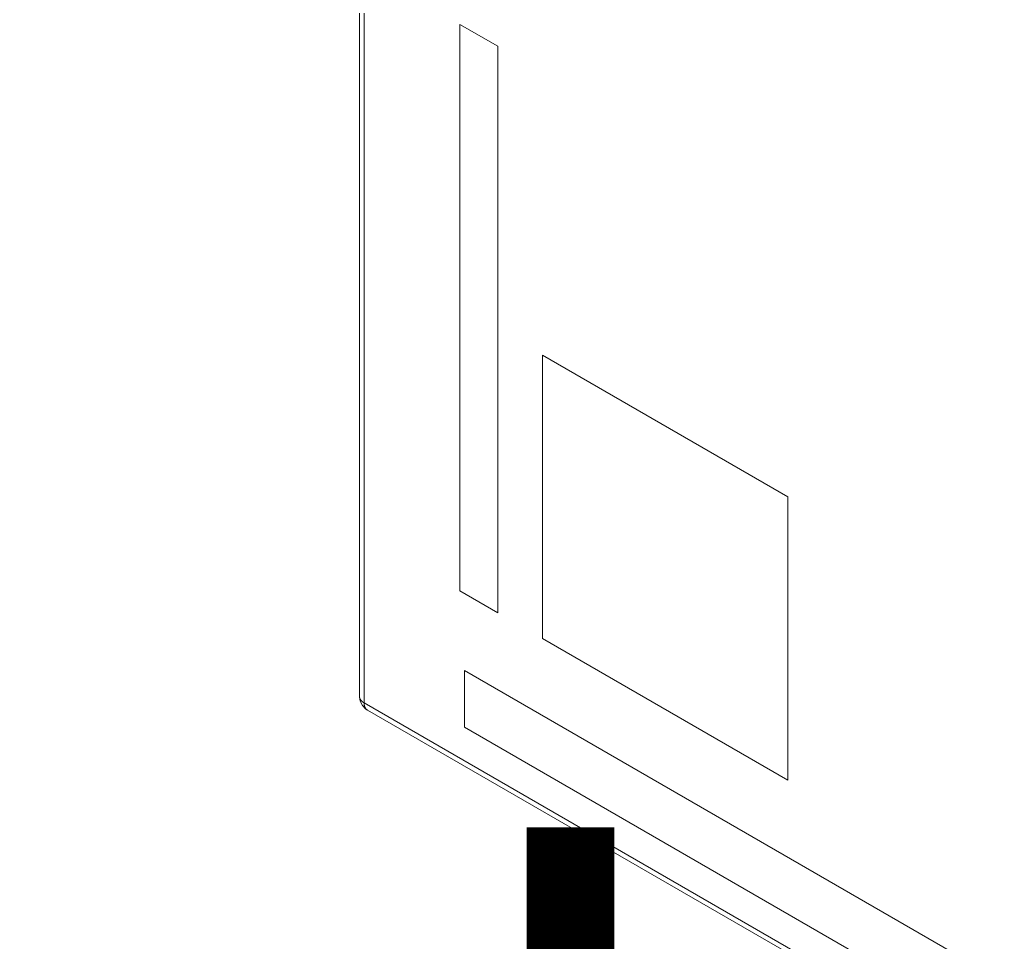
# Model space of a CAD drawing. Header units: inches. Extents: x 67578 to 72421, y -34894 to -31675.
# Drawn here: x 70190.9 to 70241.2, y -33359.8 to -33313.2 of the extents above; entities that cross this region are included whole.
import ezdxf

# ---------------------------------------------------------------- set-up
doc = ezdxf.new("R2010")
doc.units = ezdxf.units.IN
doc.header["$MEASUREMENT"] = 0
doc.linetypes.add('ACAD_ISO03W100', pattern=[30, 12, -18])
doc.layers.add('SI-TOPOLOGY-Ethernet', color=7, linetype='Continuous', lineweight=13, true_color=0x3cf000)

# ---------------------------------------------------------------- blocks, each defined once
blk = doc.blocks.new('ET200S')
at = {"lineweight": 0}
for p, q in [((-0.12, 0.188), (-0.12, 76.335)), ((0.026, -0.016), (0.026, 76.193)), ((3.067, 3.536), (3.067, 21.499)), ((3.067, 21.499), (4.269, 20.805)), ((4.269, 2.842), (4.269, 20.805)), ((5.683, 11.007), (5.683, 2.025)), ((5.683, 11.007), (13.461, 6.516)), ((13.461, 6.516), (13.461, -2.466)), ((3.067, 3.536), (4.269, 2.842)), ((5.683, 2.025), (13.461, -2.466)), ((3.208, 1.004), (3.208, -0.792)), ((3.208, 1.004), (24.421, -11.243)), ((-0.12, 0.188), (-0.097, 0.035)), ((-0.097, 0.035), (-0.026, -0.105)), ((-0.026, -0.105), (0.086, -0.217)), ((31.493, -18.183), (0.026, -0.016)), ((0.086, -0.217), (0.13, -0.245)), ((31.596, -18.412), (0.13, -0.245)), ((3.208, -0.792), (24.421, -13.039))]:
    blk.add_line(p, q, dxfattribs=at)
for points in [[(-0.12, 0.188), (-0.12, 0.186), (-0.12, 0.184), (-0.12, 0.182), (-0.12, 0.181), (-0.12, 0.179), (-0.12, 0.177), (-0.12, 0.175), (-0.119, 0.173), (-0.119, 0.171), (-0.119, 0.17), (-0.119, 0.168), (-0.119, 0.166), (-0.118, 0.164), (-0.118, 0.162), (-0.118, 0.161), (-0.118, 0.159), (-0.117, 0.157), (-0.117, 0.155), (-0.117, 0.153), (-0.116, 0.152), (-0.116, 0.15), (-0.115, 0.148), (-0.115, 0.146), (-0.115, 0.144), (-0.114, 0.143), (-0.113, 0.14)], [(-0.113, 0.14), (-0.112, 0.136), (-0.111, 0.132), (-0.109, 0.128), (-0.108, 0.124), (-0.106, 0.12), (-0.104, 0.116), (-0.103, 0.112), (-0.101, 0.108), (-0.099, 0.104), (-0.097, 0.1), (-0.094, 0.096), (-0.092, 0.092), (-0.09, 0.088), (-0.087, 0.085), (-0.085, 0.081), (-0.082, 0.078), (-0.08, 0.074), (-0.077, 0.07), (-0.074, 0.067), (-0.072, 0.063), (-0.069, 0.06), (-0.066, 0.057), (-0.062, 0.053), (-0.058, 0.048), (-0.054, 0.044), (-0.05, 0.04), (-0.046, 0.037), (-0.042, 0.033), (-0.038, 0.029), (-0.034, 0.025), (-0.029, 0.022), (-0.025, 0.018), (-0.021, 0.015), (-0.016, 0.011), (-0.012, 0.008), (-0.007, 0.005), (-0.002, 0.002), (0.002, -0.002), (0.007, -0.005), (0.012, -0.008), (0.017, -0.011), (0.021, -0.013), (0.026, -0.016)], [(0.026, -0.016), (0.026, -0.022), (0.026, -0.029), (0.027, -0.035), (0.027, -0.041), (0.027, -0.047), (0.028, -0.053), (0.028, -0.059), (0.029, -0.065), (0.03, -0.071), (0.03, -0.077), (0.031, -0.084), (0.032, -0.09), (0.034, -0.096), (0.035, -0.102), (0.036, -0.108), (0.038, -0.114), (0.039, -0.12), (0.041, -0.125), (0.043, -0.131), (0.045, -0.136), (0.046, -0.14), (0.048, -0.145), (0.05, -0.149), (0.052, -0.154), (0.054, -0.158), (0.056, -0.162), (0.058, -0.167), (0.06, -0.171), (0.062, -0.175), (0.064, -0.179), (0.067, -0.183), (0.069, -0.187), (0.072, -0.191), (0.075, -0.195), (0.078, -0.199), (0.081, -0.203), (0.084, -0.206), (0.087, -0.21), (0.09, -0.213), (0.093, -0.217), (0.096, -0.22), (0.099, -0.223), (0.102, -0.225), (0.106, -0.228), (0.109, -0.231), (0.112, -0.233), (0.116, -0.236), (0.119, -0.238), (0.123, -0.241), (0.126, -0.243), (0.13, -0.245)]]:
    blk.add_lwpolyline(points, dxfattribs=at)

msp = doc.modelspace()

# ---------------------------------------------------------------- linework, layer by layer
at = {"layer": 'SI-TOPOLOGY-Ethernet', "linetype": 'ACAD_ISO03W100', "ltscale": 0.01, "const_width": 4.419, "flags": 128}
msp.add_lwpolyline([(70218.676, -33353.956), (70218.676, -33466.493), (70128.62, -33466.493), (70128.62, -32971.552), (70310.585, -32971.552), (70310.585, -32895.256)], dxfattribs=at)

# ---------------------------------------------------------------- block references
at = {"xscale": 1.59100124616462, "yscale": 1.59100124616462, "zscale": 1.59100124616462}
msp.add_blockref('ET200S', (70208.226, -33347.652), dxfattribs=at)

doc.saveas('drawing.dxf')
